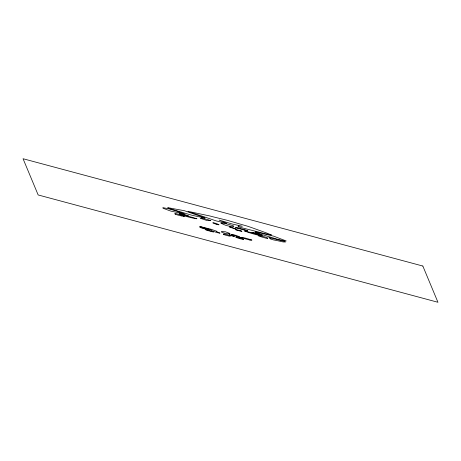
<?xml version="1.0" encoding="UTF-8"?>
<svg xmlns="http://www.w3.org/2000/svg" width="461" height="461" viewBox="0 0 461 461"><rect width="100%" height="100%" fill="white"/><g stroke="black" fill="none" stroke-linecap="round" stroke-linejoin="round"><path stroke-width="0.69" d="M174.892 213.714L175.82 213.57L179.681 214.642A11.266 0.882 15.3 0 1 181.968 215.402L182.233 215.494A9.381 0.738 15.3 0 1 183.178 215.846L184.348 216.445L181.202 215.875M179.133 213.8L179.271 213.702A22.946 1.798 15.3 0 0 179.323 213.633L181.905 213.881A7.376 0.576 15.3 0 1 185.022 214.676L188.319 215.777L187.431 215.725A7.514 0.588 15.3 0 1 186.492 215.558L180.879 214.336A16.291 1.279 15.3 0 1 180.47 214.244L179.145 213.869M229.163 234.782L230.2 234.908A4.322 0.34 15.3 0 1 231.699 235.254L234.482 236.464L232.799 236.188A5.284 0.415 15.3 0 1 231.802 235.894L230.586 235.456M249.925 239.818L250.945 239.962M241.818 231.359L240.348 231.094A9.024 0.709 15.3 0 1 237.398 230.31L235.721 229.762L236.257 229.814A16.953 1.331 15.3 0 1 236.96 229.924L237.599 230.027M259.733 235.381L258.932 235.277A6.569 0.513 15.3 0 1 255.578 234.499L253.642 233.981A14.568 1.141 15.3 0 1 248.888 232.58L244.549 230.996L248.767 231.992A16.561 1.297 15.3 0 0 251.764 232.77M250.173 240.072L249.257 239.881M229.382 226.789L233.635 228.039A13.548 1.06 15.3 0 1 235.122 228.575L236.222 229.152A4.541 0.357 15.3 0 1 235.467 229.071L231.699 227.797A15.789 1.239 15.3 0 0 230.287 227.187L229.958 227.048M262.211 235.652L260.932 235.312A16.291 1.279 15.3 0 1 260.505 235.179L254.628 233.318A7.514 0.588 15.3 0 1 253.608 232.955L252.536 232.465L255.642 233.099A7.376 0.576 15.3 0 1 258.794 233.992L261.796 235.237A22.946 1.798 15.3 0 0 261.923 235.358L262.246 235.617M267.224 238.429L265.634 238.083A12.055 0.945 15.3 0 1 261.56 236.914L258.12 235.692L259.047 235.68A9.381 0.738 15.3 0 1 259.9 235.813L260.142 235.853A11.266 0.882 15.3 0 1 262.297 236.286L266.124 237.277L267.426 238.02M242.48 238.389L242.181 238.124A4.754 0.375 15.3 0 1 242.065 238.043L238.712 236.931A6.126 0.478 15.3 0 0 237.323 236.643L236.435 236.545L236.948 236.833A6.097 0.478 15.3 0 0 238.055 237.248A4.743 0.375 15.3 0 0 239.864 237.83L241.812 238.308A6.754 0.53 15.3 0 0 242.469 238.395M222.588 231.618L225.394 231.785L229.958 233.479A11.133 0.876 15.3 0 1 229.855 233.612L229.434 233.641A5.33 0.421 15.3 0 1 229.042 233.606C227.285 233.79 227.659 234.079 223.539 232.874A6.984 0.547 15.3 0 1 221.366 231.981L221.366 231.653A17.714 1.389 15.3 0 1 221.758 231.612L222.271 231.612M182.596 214.976L181.934 214.982L182.942 215.408A6.569 0.513 15.3 0 0 186.417 216.468L188.353 216.987A14.568 1.141 15.3 0 0 192.986 218.105L196.951 218.773L192.594 217.448A16.561 1.297 15.3 0 1 189.575 216.612L188.635 216.342A4.045 0.317 15.3 0 0 187.391 216.007L186.636 215.823A8.949 0.703 15.3 0 0 182.568 214.97M238.349 230.148L240.919 230.823M237.697 230.045L237.801 230.062A17.184 1.348 15.3 0 0 238.262 230.137M251.228 240.014L251.942 240.123L250.127 239.49A11.191 0.876 15.3 0 0 245.494 238.124L241.864 237.357A4.956 0.386 15.3 0 0 245.292 238.804M237.87 227.895L239.541 228.293A10.494 0.824 15.3 0 1 242.469 229.065L242.797 229.152A8.315 0.651 15.3 0 1 245.194 229.849L247.597 230.731L244.883 230.195M251.752 232.77L252.68 233.001A4.045 0.317 15.3 0 1 253.925 233.335L254.697 233.56A8.949 0.703 15.3 0 1 258.984 234.949L259.797 235.34M244.463 230.085L238.204 228.489A3.688 0.288 15.3 0 1 236.384 227.93L235.45 227.504L235.755 227.498A5.054 0.398 15.3 0 1 237.882 227.901M249.026 239.824L247.713 239.466A17.679 1.389 15.3 0 1 246.428 239.115L245.327 238.804M241.028 238.4L241.218 238.458A4.639 0.363 15.3 0 1 243.304 239.167M240.844 238.343L240.112 238.107M216.376 224.288L218.768 224.818A9.283 0.726 15.3 0 0 219.021 224.709L216.728 223.677A5.267 0.415 15.3 0 1 216.52 223.568L214.365 222.951A31.769 2.495 15.3 0 0 213.564 222.847L212.803 222.813L214.336 223.533M240.02 238.072L235.784 237.052A8.632 0.68 15.3 0 0 236.337 237.536L239.927 238.671A6.656 0.524 15.3 0 0 242.642 239.253L243.575 239.351L243.247 239.155M229.855 227.008L229.376 226.795M229.734 235.07L230.068 235.208A4.535 0.357 15.3 0 1 230.235 235.283L230.506 235.415M229.601 235.018L229.163 234.805M175.48 214.325L177.191 214.872A12.055 0.945 15.3 0 0 181.19 215.869M223.458 234.28L223.654 234.395A15.444 1.21 15.3 0 0 224.83 234.949L229.008 236.049A17.725 1.389 15.3 0 0 230.131 236.107L230.506 236.038A4.403 0.346 15.3 0 0 230.362 235.899L229.048 235.317A29.233 2.293 15.3 0 0 228.402 235.047L224.605 234.027A23.062 1.809 15.3 0 0 223.764 234.004L223.401 234.032A7.261 0.57 15.3 0 0 223.406 234.246M249.931 239.841L250.104 239.962A3.734 0.294 15.3 0 1 250.19 240.037M205.254 229.572A3.74 0.294 15.3 0 0 205.635 229.774L206.2 229.999A5.267 0.415 15.3 0 0 208.81 230.84L209.553 231.053A6.708 0.524 15.3 0 0 211.991 231.693L213.564 231.969L209.945 230.621A6.892 0.542 15.3 0 0 208.274 230.148L205.254 229.572M267.328 237.997A18.325 1.441 15.3 0 1 267.38 238.464M240.878 230.817A5.722 0.449 15.3 0 1 241.852 231.353M216.267 224.271A8.021 0.628 15.3 0 1 214.474 223.579M175.364 214.296A18.325 1.441 15.3 0 1 174.99 213.743M208.251 229.532L208.251 229.543A4.253 0.334 15.3 0 1 207.842 229.572L204.961 228.938A9.468 0.743 15.3 0 1 202.759 228.345L199.884 227.377A3.671 0.288 15.3 0 1 199.918 227.256L203.042 227.924A9.306 0.732 15.3 0 1 206.62 228.921L208.251 229.543M201.86 218.456L201.284 218.007L207.058 219.453A9.669 0.761 15.3 0 1 207.957 219.707A10.378 0.813 15.3 0 1 208.556 219.885L210.821 220.686L206.516 220.37L200.506 218.358A6.235 0.49 15.3 0 1 200.887 218.387L201.803 218.497M216.722 231.272C216.249 232.194 223.844 234.015 217.534 232.701A4.524 0.357 15.3 0 1 216.589 232.436A3.751 0.294 15.3 0 1 215.696 232.165L211.743 230.696L210.982 229.906L199.728 226.472L211.138 229.278L216.722 231.272M285.255 241.939L283.215 241.956L277.038 240.602A8.511 0.668 15.3 0 0 276.197 240.423L275.678 240.325A13.749 1.078 15.3 0 0 274.451 240.1A12.003 0.939 15.3 0 0 273.834 240.002L270.728 239.005A8.292 0.651 15.3 0 1 270.912 238.965L268.965 237.755A8.995 0.703 15.3 0 1 268.861 237.559L283.331 241.063A3.844 0.3 15.3 0 1 284.391 241.431L285.255 241.939M255.152 231.969L260.84 234.28L276.802 239.034A12.551 0.985 15.3 0 0 278.813 239.553L279.481 239.72A13.968 1.095 15.3 0 0 281.435 240.181L286.246 240.965L273.817 236.222L255.786 231.964A5.192 0.409 15.3 0 0 255.227 231.946L255.152 231.969M238.256 226.08L238.204 226.731L239.824 227.267L263.905 233.37A35.416 2.778 15.3 0 0 265.461 233.715L271.437 234.96L267.974 233.571A11.07 0.87 15.3 0 1 267.034 233.151L252.006 227.734A68.62 5.382 15.3 0 1 250.772 227.302L247.615 226.23A7.059 0.553 15.3 0 0 246.093 225.769L241.138 224.363A25.044 1.965 15.3 0 1 238.579 223.62L227.164 220.277L212.677 216.716A26.208 2.057 15.3 0 0 209.991 216.002L188.002 211.34L216.221 220.917L226.668 223.308L219.182 220.081L232.332 224.046L242.33 226.259L238.256 226.08M231.583 234.522L236.499 236.263A9.485 0.743 15.3 0 0 238.095 236.643L239.409 236.873L238.389 236.326A26.323 2.063 15.3 0 1 238.072 236.165L234.614 234.989A11.364 0.893 15.3 0 0 232.989 234.666L231.601 234.516M220.986 223.049C224.403 225.417 230.442 226.933 233.906 226.242A9.785 0.766 15.3 0 0 233.352 225.942L231.906 225.366A3.688 0.288 15.3 0 0 230.823 225.02L226.518 223.856A5.526 0.432 15.3 0 0 225.049 223.527L220.986 223.049M167.896 207.79L168 207.957A4.074 0.317 15.3 0 0 168.726 208.274L186.025 213.512A18.596 1.458 15.3 0 0 187.65 214.008L190.416 214.814A32.063 2.518 15.3 0 0 192.087 215.287L204.984 218.07A4.887 0.386 15.3 0 0 204.137 217.592L184.314 210.683L173.722 208.77A16.896 1.325 15.3 0 1 172.552 208.551L169.227 207.894A6.229 0.49 15.3 0 0 168.138 207.761L167.896 207.79M184.072 213.858L171.089 211.155A16.273 1.279 15.3 0 1 169.504 210.66L163.667 208.481A12.799 1.003 15.3 0 1 163.027 208.142L162.837 207.997A10.689 0.841 15.3 0 1 163.298 207.732L168.455 208.758A8.915 0.697 15.3 0 1 170.011 209.179L173.227 210.101A48.999 3.844 15.3 0 1 175.145 210.671L184.123 213.777A4.362 0.34 15.3 0 1 184.072 213.858M422.841 266.043L23.05 158.728L38.159 194.957L437.95 302.272L422.841 266.043"/></g></svg>
